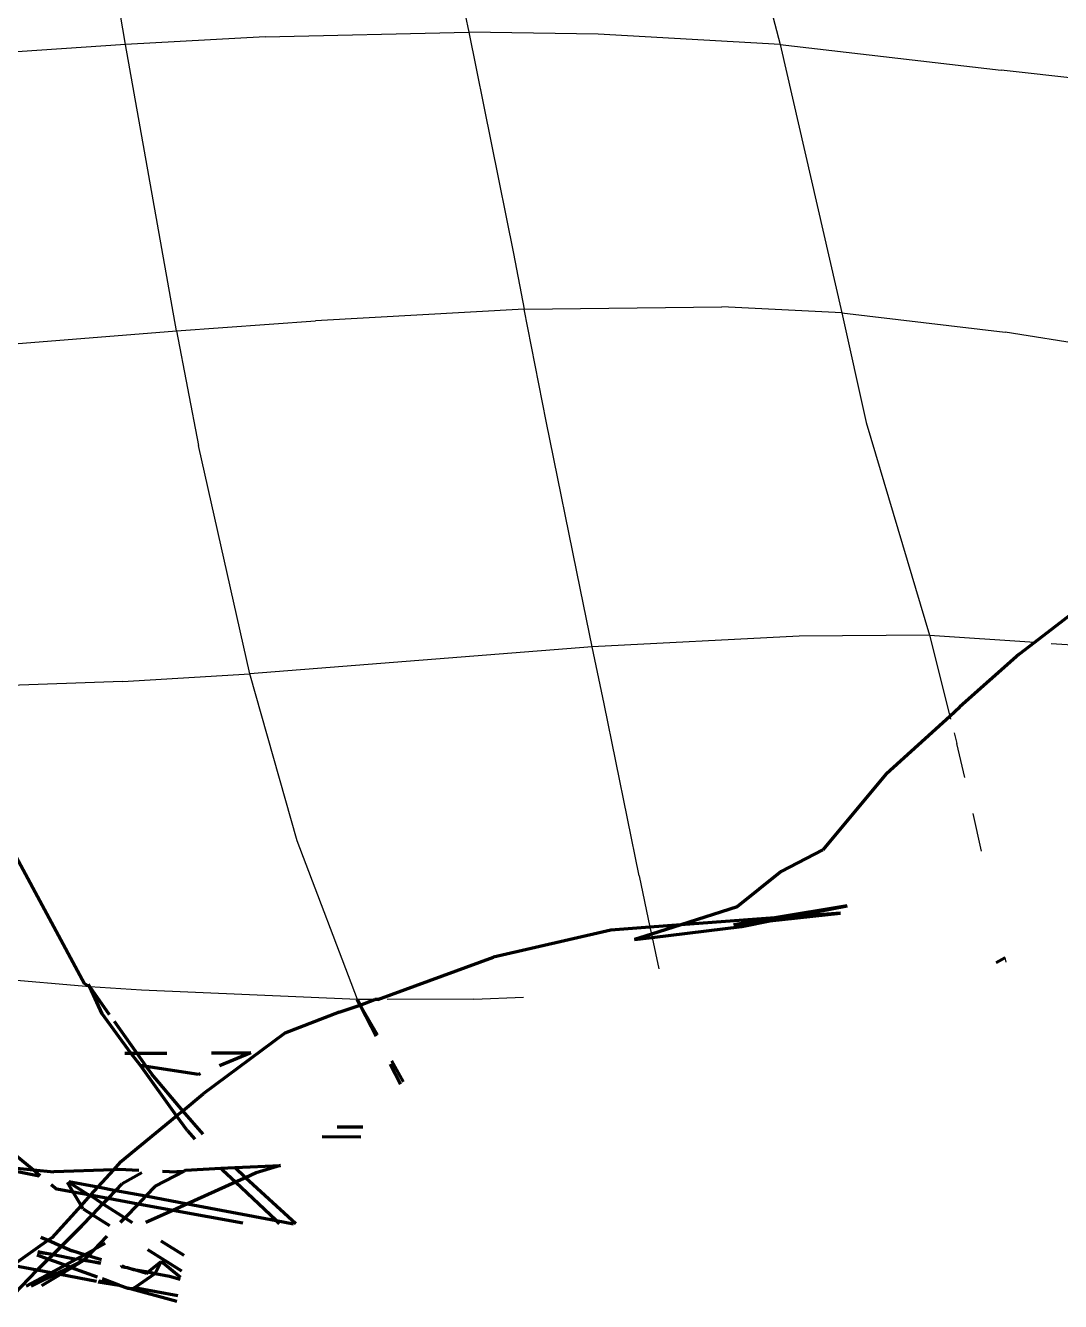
# Model space of a CAD drawing. Header units: millimetres. Extents: x 4307 to 31003, y 2809 to 20009.
# Drawn here: x 7421.23 to 7460.56, y 7223.82 to 7272.31 of the extents above; entities that cross this region are included whole.
import ezdxf

# ---------------------------------------------------------------- set-up
doc = ezdxf.new("R2010")
doc.units = ezdxf.units.MM
doc.layers.add('ProfileEdges', color=7, linetype='Continuous')

msp = doc.modelspace()

# ---------------------------------------------------------------- linework, layer by layer
for p, q in [((7448.324, 7277.65), (7449.909, 7271.586)), ((7437.193, 7276.209), (7438.075, 7272.053)), ((7425.035, 7271.585), (7424.277, 7275.912)), ((7425.035, 7271.585), (7418.195, 7271.12)), ((7430.341, 7271.877), (7425.035, 7271.585)), ((7426.972, 7260.709), (7425.035, 7271.585)), ((7430.341, 7271.877), (7438.075, 7272.053)), ((7438.075, 7272.053), (7439.776, 7263.643)), ((7442.999, 7271.982), (7438.075, 7272.053)), ((7449.909, 7271.586), (7442.999, 7271.982)), ((7449.909, 7271.586), (7458.306, 7270.609)), ((7449.909, 7271.586), (7452.256, 7261.391)), ((7461.38, 7270.274), (7458.306, 7270.609)), ((7439.776, 7263.643), (7440.186, 7261.527)), ((7440.186, 7261.527), (7432.253, 7261.093)), ((7440.186, 7261.527), (7447.695, 7261.619)), ((7441.014, 7257.276), (7440.186, 7261.527)), ((7452.256, 7261.391), (7447.695, 7261.619)), ((7426.972, 7260.709), (7432.253, 7261.093)), ((7452.256, 7261.391), (7458.459, 7260.662)), ((7452.256, 7261.391), (7453.18, 7257.224)), ((7419.146, 7260.085), (7426.972, 7260.709)), ((7426.972, 7260.709), (7427.801, 7256.35)), ((7463.236, 7259.895), (7458.459, 7260.662)), ((7442.318, 7250.863), (7441.014, 7257.276)), ((7453.18, 7257.224), (7455.587, 7249.148)), ((7429.756, 7247.667), (7427.801, 7256.35)), ((7442.766, 7248.698), (7442.318, 7250.863)), ((7450.626, 7249.105), (7442.766, 7248.698)), ((7455.587, 7249.148), (7450.626, 7249.105)), ((7455.587, 7249.148), (7459.586, 7248.872)), ((7455.587, 7249.148), (7456.36, 7246.067)), ((7460.207, 7248.829), (7462.27, 7248.687)), ((7442.766, 7248.698), (7429.756, 7247.667)), ((7443.22, 7246.538), (7442.766, 7248.698)), ((7424.92, 7247.379), (7420.29, 7247.216)), ((7424.92, 7247.379), (7429.756, 7247.667)), ((7431.549, 7241.33), (7429.756, 7247.667)), ((7444.553, 7239.999), (7443.22, 7246.538)), ((7456.36, 7246.067), (7456.39, 7245.95)), ((7456.521, 7245.426), (7456.62, 7245.032)), ((7456.929, 7243.728), (7456.62, 7245.032)), ((7457.561, 7240.938), (7457.242, 7242.371)), ((7433.844, 7235.296), (7431.549, 7241.33)), ((7444.553, 7239.999), (7444.963, 7238.047)), ((7444.963, 7238.047), (7445.019, 7237.778)), ((7445.019, 7237.778), (7445.045, 7237.656)), ((7445.045, 7237.656), (7445.297, 7236.458)), ((7458.5, 7236.713), (7458.462, 7236.892)), ((7423.669, 7235.783), (7419.818, 7236.112)), ((7425.632, 7235.647), (7423.669, 7235.783)), ((7433.844, 7235.296), (7425.632, 7235.647)), ((7434.505, 7235.298), (7433.844, 7235.296)), ((7438.269, 7235.31), (7434.975, 7235.3)), ((7438.269, 7235.31), (7440.15, 7235.389))]:
    msp.add_line(p, q)
at = {"layer": 'ProfileEdges', "lineweight": 211}
for p, q in [((7459.586, 7248.872), (7462.127, 7250.838)), ((7458.996, 7248.416), (7459.586, 7248.872)), ((7458.996, 7248.416), (7456.741, 7246.413)), ((7456.36, 7246.067), (7456.741, 7246.413)), ((7453.955, 7243.881), (7456.36, 7246.067)), ((7453.955, 7243.881), (7451.535, 7240.986)), ((7420.78, 7240.882), (7423.47, 7235.89)), ((7449.953, 7240.166), (7451.535, 7240.986)), ((7449.953, 7240.166), (7448.28, 7238.817)), ((7448.28, 7238.817), (7446.135, 7238.133)), ((7452.456, 7238.863), (7449.704, 7238.398)), ((7450.315, 7238.443), (7452.456, 7238.863)), ((7446.135, 7238.133), (7444.963, 7238.047)), ((7446.135, 7238.133), (7445.019, 7237.778)), ((7449.704, 7238.398), (7446.135, 7238.133)), ((7449.704, 7238.398), (7448.154, 7238.136)), ((7448.154, 7238.136), (7449.515, 7238.286)), ((7448.448, 7238.076), (7449.515, 7238.286)), ((7449.515, 7238.286), (7452.205, 7238.583)), ((7449.515, 7238.286), (7450.315, 7238.443)), ((7450.315, 7238.443), (7449.704, 7238.398)), ((7452.205, 7238.583), (7450.315, 7238.443)), ((7443.475, 7237.936), (7439.012, 7236.91)), ((7444.963, 7238.047), (7443.475, 7237.936)), ((7445.019, 7237.778), (7444.379, 7237.574)), ((7444.379, 7237.574), (7445.045, 7237.656)), ((7445.045, 7237.656), (7448.448, 7238.076)), ((7434.617, 7235.298), (7439.012, 7236.91)), ((7458.125, 7236.706), (7458.462, 7236.892)), ((7423.669, 7235.783), (7423.47, 7235.89)), ((7423.612, 7235.884), (7423.669, 7235.783)), ((7424.148, 7234.747), (7423.669, 7235.783)), ((7423.669, 7235.783), (7424.414, 7234.732)), ((7433.954, 7235.079), (7433.844, 7235.296)), ((7433.954, 7235.079), (7434.505, 7235.298)), ((7434.617, 7235.298), (7434.505, 7235.298)), ((7425.236, 7233.255), (7424.148, 7234.747)), ((7433.149, 7234.813), (7431.085, 7234.02)), ((7433.149, 7234.813), (7433.954, 7235.079)), ((7434.551, 7233.909), (7433.977, 7235.034)), ((7434.605, 7233.941), (7433.977, 7235.034)), ((7424.596, 7234.476), (7425.461, 7233.255)), ((7431.085, 7234.02), (7427.984, 7231.707)), ((7424.998, 7233.254), (7425.236, 7233.255)), ((7425.602, 7232.787), (7425.236, 7233.255)), ((7425.236, 7233.255), (7425.461, 7233.255)), ((7425.461, 7233.255), (7426.604, 7233.26)), ((7425.461, 7233.255), (7425.817, 7232.753)), ((7428.296, 7233.266), (7429.795, 7233.272)), ((7429.795, 7233.272), (7428.601, 7232.779)), ((7435.48, 7232.086), (7435.093, 7232.845)), ((7435.6, 7232.171), (7435.155, 7232.962)), ((7425.817, 7232.753), (7425.602, 7232.787)), ((7426.972, 7230.875), (7425.602, 7232.787)), ((7427.799, 7232.447), (7425.817, 7232.753)), ((7425.817, 7232.753), (7426.026, 7232.459)), ((7427.213, 7231.073), (7426.026, 7232.459)), ((7427.886, 7232.484), (7427.799, 7232.447)), ((7427.213, 7231.073), (7427.984, 7231.707)), ((7424.831, 7229.117), (7426.972, 7230.875)), ((7426.972, 7230.875), (7427.213, 7231.073)), ((7427.385, 7230.308), (7426.972, 7230.875)), ((7427.982, 7230.174), (7427.213, 7231.073)), ((7434.054, 7230.44), (7433.072, 7230.448)), ((7419.828, 7230.221), (7421.527, 7228.825)), ((7427.385, 7230.308), (7427.664, 7229.995)), ((7433.973, 7230.065), (7432.498, 7230.075)), ((7420.38, 7228.933), (7421.527, 7228.825)), ((7424.831, 7229.117), (7424.569, 7228.828)), ((7428.654, 7228.882), (7429.179, 7228.912)), ((7429.179, 7228.912), (7430.916, 7228.99)), ((7429.596, 7228.526), (7429.179, 7228.912)), ((7430.916, 7228.99), (7429.994, 7228.705)), ((7420.677, 7228.81), (7421.748, 7228.602)), ((7421.527, 7228.825), (7422.306, 7228.752)), ((7421.527, 7228.825), (7421.786, 7228.612)), ((7424.569, 7228.828), (7422.306, 7228.752)), ((7424.569, 7228.828), (7423.978, 7228.176)), ((7424.789, 7228.835), (7424.569, 7228.828)), ((7425.542, 7228.799), (7424.789, 7228.835)), ((7425.645, 7228.712), (7424.907, 7228.293)), ((7427.255, 7228.776), (7426.159, 7228.201)), ((7426.703, 7228.744), (7426.438, 7228.757)), ((7426.703, 7228.744), (7427.255, 7228.776)), ((7427.311, 7228.806), (7427.255, 7228.776)), ((7427.311, 7228.806), (7428.654, 7228.882)), ((7428.654, 7228.882), (7428.727, 7228.8)), ((7429.205, 7228.351), (7428.727, 7228.8)), ((7429.596, 7228.526), (7429.205, 7228.351)), ((7429.994, 7228.705), (7429.596, 7228.526)), ((7431.499, 7226.768), (7429.596, 7228.526)), ((7422.209, 7228.265), (7422.417, 7228.094)), ((7423.04, 7227.98), (7422.417, 7228.094)), ((7423.04, 7227.98), (7422.82, 7228.348)), ((7422.846, 7228.364), (7423.624, 7227.872)), ((7422.877, 7228.384), (7423.978, 7228.176)), ((7423.342, 7227.473), (7423.04, 7227.98)), ((7423.624, 7227.872), (7423.04, 7227.98)), ((7423.978, 7228.176), (7423.692, 7227.86)), ((7423.978, 7228.176), (7424.667, 7228.045)), ((7424.368, 7227.735), (7424.667, 7228.045)), ((7424.667, 7228.045), (7424.907, 7228.293)), ((7424.667, 7228.045), (7425.802, 7227.831)), ((7426.159, 7228.201), (7425.802, 7227.831)), ((7429.205, 7228.351), (7427.383, 7227.532)), ((7430.756, 7226.894), (7429.205, 7228.351)), ((7423.342, 7227.473), (7422.228, 7226.243)), ((7423.692, 7227.86), (7423.342, 7227.473)), ((7423.423, 7227.338), (7423.342, 7227.473)), ((7423.624, 7227.872), (7423.692, 7227.86)), ((7423.692, 7227.86), (7424.168, 7227.528)), ((7424.368, 7227.735), (7423.692, 7227.86)), ((7423.771, 7227.118), (7424.168, 7227.528)), ((7424.168, 7227.528), (7424.368, 7227.735)), ((7424.168, 7227.528), (7425.001, 7227.002)), ((7425.507, 7227.526), (7424.368, 7227.735)), ((7425.507, 7227.526), (7425.001, 7227.002)), ((7425.802, 7227.831), (7425.507, 7227.526)), ((7426.829, 7227.283), (7425.507, 7227.526)), ((7425.802, 7227.831), (7427.383, 7227.532)), ((7427.383, 7227.532), (7426.829, 7227.283)), ((7427.383, 7227.532), (7430.756, 7226.894)), ((7423.369, 7226.702), (7423.771, 7227.118)), ((7423.423, 7227.338), (7423.771, 7227.118)), ((7423.771, 7227.118), (7424.418, 7226.71)), ((7425.001, 7227.002), (7424.825, 7226.82)), ((7425.001, 7227.002), (7425.289, 7226.819)), ((7426.829, 7227.283), (7425.798, 7226.819)), ((7429.49, 7226.793), (7426.829, 7227.283)), ((7422.592, 7225.925), (7423.369, 7226.702)), ((7430.882, 7226.776), (7430.756, 7226.894)), ((7430.756, 7226.894), (7431.415, 7226.769)), ((7422.09, 7226.146), (7420.741, 7225.19)), ((7421.812, 7226.268), (7422.09, 7226.146)), ((7422.228, 7226.243), (7422.09, 7226.146)), ((7422.09, 7226.146), (7422.592, 7225.925)), ((7424.322, 7226.299), (7423.83, 7225.79)), ((7424.257, 7226.02), (7423.83, 7225.79)), ((7426.378, 7226.131), (7427.247, 7225.581)), ((7422.095, 7225.428), (7421.675, 7225.581)), ((7422.281, 7225.613), (7421.696, 7225.686)), ((7421.702, 7225.716), (7422.281, 7225.613)), ((7422.095, 7225.428), (7422.281, 7225.613)), ((7422.281, 7225.613), (7422.592, 7225.925)), ((7422.281, 7225.613), (7423.156, 7225.426)), ((7422.592, 7225.925), (7422.997, 7225.747)), ((7423.48, 7225.601), (7422.997, 7225.747)), ((7423.48, 7225.601), (7423.201, 7225.45)), ((7423.609, 7225.561), (7423.442, 7225.388)), ((7423.83, 7225.79), (7423.48, 7225.601)), ((7423.609, 7225.561), (7423.48, 7225.601)), ((7423.83, 7225.79), (7423.609, 7225.561)), ((7424.114, 7225.408), (7423.609, 7225.561)), ((7425.867, 7225.797), (7427.158, 7224.983)), ((7421.675, 7225.008), (7420.741, 7225.19)), ((7421.675, 7225.008), (7422.095, 7225.428)), ((7422.731, 7225.196), (7422.095, 7225.428)), ((7422.731, 7225.196), (7422.2, 7224.909)), ((7422.915, 7225.129), (7422.392, 7224.872)), ((7422.543, 7224.844), (7422.977, 7225.106)), ((7423.156, 7225.426), (7422.731, 7225.196)), ((7422.915, 7225.129), (7422.731, 7225.196)), ((7423.442, 7225.388), (7422.915, 7225.129)), ((7422.977, 7225.106), (7422.915, 7225.129)), ((7422.977, 7225.106), (7423.442, 7225.388)), ((7423.96, 7224.748), (7422.977, 7225.106)), ((7423.201, 7225.45), (7423.156, 7225.426)), ((7423.201, 7225.45), (7423.442, 7225.388)), ((7423.442, 7225.388), (7424.087, 7225.292)), ((7424.08, 7225.261), (7423.442, 7225.388)), ((7424.881, 7225.151), (7424.841, 7225.125)), ((7424.881, 7225.151), (7424.999, 7225.13)), ((7424.999, 7225.13), (7424.905, 7225.167)), ((7424.999, 7225.13), (7425.088, 7225.112)), ((7425.088, 7225.112), (7425.334, 7225.037)), ((7425.824, 7224.888), (7425.334, 7225.037)), ((7425.334, 7225.037), (7425.893, 7224.945)), ((7425.893, 7224.945), (7426.38, 7225.347)), ((7426.38, 7225.347), (7426.16, 7224.89)), ((7427.12, 7224.73), (7426.38, 7225.347)), ((7420.786, 7224.084), (7421.675, 7225.008)), ((7422.2, 7224.909), (7421.257, 7224.399)), ((7422.392, 7224.872), (7421.592, 7224.478)), ((7422.2, 7224.909), (7421.675, 7225.008)), ((7421.851, 7224.425), (7422.543, 7224.844)), ((7422.392, 7224.872), (7422.2, 7224.909)), ((7422.543, 7224.844), (7422.392, 7224.872)), ((7423.921, 7224.583), (7422.543, 7224.844)), ((7423.992, 7224.57), (7424.79, 7224.445)), ((7424.79, 7224.445), (7424.018, 7224.588)), ((7424.79, 7224.445), (7424.155, 7224.677)), ((7426.16, 7224.89), (7425.377, 7224.336)), ((7425.824, 7224.888), (7425.893, 7224.945)), ((7425.893, 7224.945), (7426.16, 7224.89)), ((7426.16, 7224.89), (7426.7, 7224.778)), ((7426.7, 7224.778), (7427.111, 7224.664)), ((7421.592, 7224.478), (7421.445, 7224.407)), ((7424.79, 7224.445), (7425.123, 7224.323)), ((7426.986, 7223.822), (7425.123, 7224.323)), ((7425.123, 7224.323), (7425.346, 7224.314)), ((7425.377, 7224.336), (7425.346, 7224.314)), ((7427.017, 7224.033), (7425.377, 7224.336))]:
    msp.add_line(p, q, dxfattribs=at)

doc.saveas('drawing.dxf')
